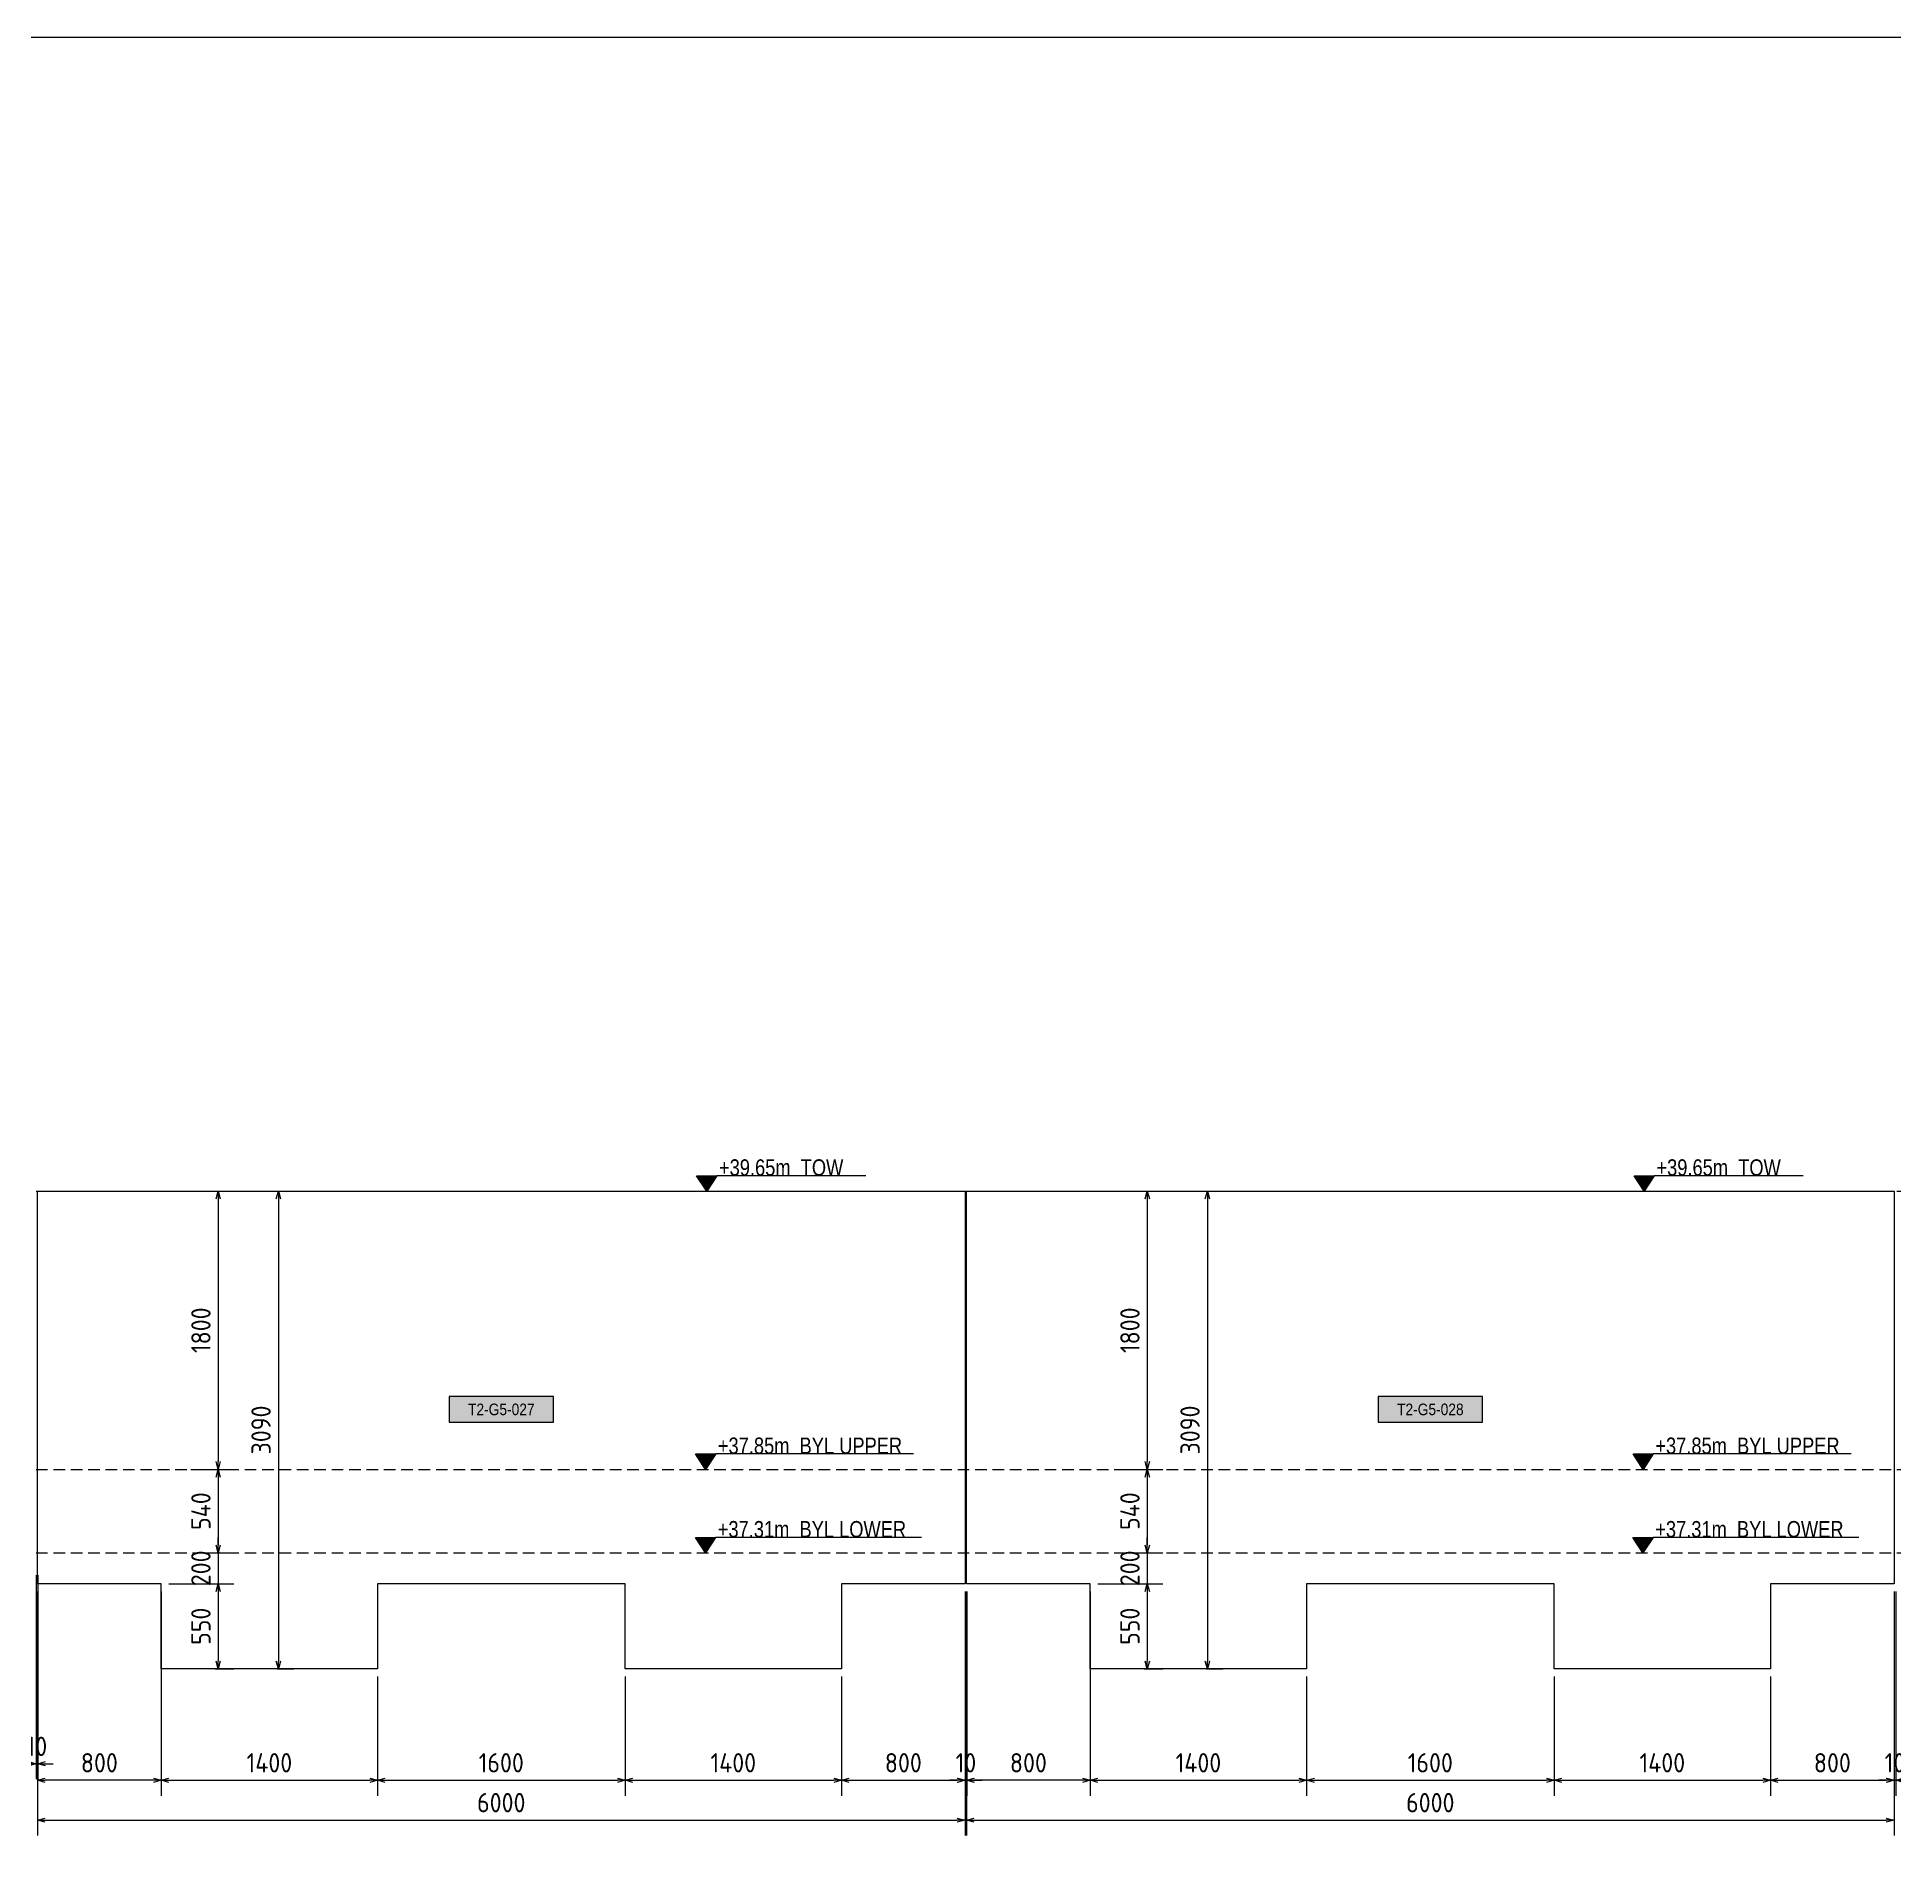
# Model space of a CAD drawing. Header units: centimetres. Extents: x -6122352 to 4157695, y -1694241 to 1947892.
# Drawn here: x 3483023 to 3495040, y 767948 to 779771 of the extents above; entities that cross this region are included whole.
import ezdxf
from ezdxf.enums import TextEntityAlignment as Align

# ---------------------------------------------------------------- set-up
doc = ezdxf.new("R2010")
doc.units = ezdxf.units.CM
doc.header["$MEASUREMENT"] = 0
doc.header["$PDMODE"] = 66
doc.header["$PDSIZE"] = 100
doc.linetypes.add('DASHED2', pattern=[0.375, 0.25, -0.125])
for name, color, linetype in [('00-MI-DIM', 7, 'Continuous'), ('@MI-TYPE-02', 6, 'Continuous'), ('JML-Dimension', 1, 'Continuous'), ('PANEL-TAGS', 7, 'Continuous'), ('SECTION', 130, 'Continuous')]:
    doc.layers.add(name, color=color, linetype=linetype)
doc.styles.add('PANELTAG_STYLE', font='arial.ttf')
doc.styles.add('Schueco-BEMSTIL', font='isocpeur.ttf', dxfattribs={"width": 0.9})
doc.styles.add('txt-Pisa-std', font='arial.ttf', dxfattribs={"width": 0.8})
doc.dimstyles.new('MI- JWC-TXT-2.5 MM', dxfattribs={"dimscale": 1.5, "dimtxt": 2.5, "dimasz": 1, "dimexe": 2, "dimexo": 1, "dimgap": 1, "dimtad": 1, "dimdec": 0, "dimdsep": 46, "dimtxsty": 'Schueco-BEMSTIL', "dimblk": 'OPEN30', "dimcen": 0, "dimdle": 2, "dimclrd": 140, "dimclre": 8, "dimclrt": 40, "dimadec": 0, "dimazin": 2, "dimtfac": 1, "dimtdec": 0, "dimtix": 1, "dimtmove": 2, "dimatfit": 3, "dimldrblk": 'OPEN', "dimfxl": 2, "dimlwd": -1, "dimlwe": -1, "dimarcsym": 0})

# ---------------------------------------------------------------- blocks, each defined once
blk = doc.blocks.new('_Open30')
at = {"color": 0, "linetype": 'ByBlock', "lineweight": -2}
for p, q in [((-1, 0.27), (0, 0)), ((0, 0), (-1, -0.27)), ((0, 0), (-1, 0))]:
    blk.add_line(p, q, dxfattribs=at)
blk = doc.blocks.new('*D2160')
at = {"layer": '00-MI-DIM', "color": 8, "transparency": 16777216}
for p, q in [((3483025, 769716), (3483025, 768395)), ((3483825, 769716), (3483825, 768395))]:
    blk.add_line(p, q, dxfattribs=at)
at = {"layer": '00-MI-DIM', "color": 140, "transparency": 16777216}
blk.add_line((3483775, 768495), (3483075, 768495), dxfattribs=at)
at = {"layer": 'Defpoints', "color": 0, "transparency": 16777216}
for p in [(3483025, 769766), (3483825, 769766), (3483025, 768495)]:
    blk.add_point(p, dxfattribs=at)
at = {"layer": '00-MI-DIM', "color": 140, "transparency": 16777216, "xscale": 50, "yscale": 50, "zscale": 50, "rotation": 180}
blk.add_blockref('_Open30', (3483025, 768495), dxfattribs=at)
at = {"layer": '00-MI-DIM', "color": 140, "transparency": 16777216, "xscale": 50, "yscale": 50, "zscale": 50}
blk.add_blockref('_Open30', (3483825, 768495), dxfattribs=at)
at = {"layer": '00-MI-DIM', "color": 40, "transparency": 16777216, "insert": (3483425, 768608), "char_height": 125, "attachment_point": 5, "style": 'Schueco-BEMSTIL'}
blk.add_mtext('800', dxfattribs=at)
blk = doc.blocks.new('_Open')
at = {"color": 0, "linetype": 'ByBlock', "lineweight": -2}
for p, q in [((-1, 0.2), (0, 0)), ((-1, -0.2), (0, 0)), ((0, 0), (-1, 0))]:
    blk.add_line(p, q, dxfattribs=at)
blk = doc.blocks.new('*D2161')
at = {"layer": '00-MI-DIM', "color": 8, "transparency": 16777216}
for p, q in [((3483825, 769716), (3483825, 768395)), ((3485225, 769166), (3485225, 768395))]:
    blk.add_line(p, q, dxfattribs=at)
at = {"layer": '00-MI-DIM', "color": 140, "transparency": 16777216}
blk.add_line((3483875, 768495), (3485175, 768495), dxfattribs=at)
at = {"layer": 'Defpoints', "color": 0, "transparency": 16777216}
for p in [(3483825, 769766), (3485225, 769216), (3485225, 768495)]:
    blk.add_point(p, dxfattribs=at)
at = {"layer": '00-MI-DIM', "color": 140, "transparency": 16777216, "xscale": 50, "yscale": 50, "zscale": 50, "rotation": 180}
blk.add_blockref('_Open30', (3483825, 768495), dxfattribs=at)
at = {"layer": '00-MI-DIM', "color": 140, "transparency": 16777216, "xscale": 50, "yscale": 50, "zscale": 50}
blk.add_blockref('_Open30', (3485225, 768495), dxfattribs=at)
at = {"layer": '00-MI-DIM', "color": 40, "transparency": 16777216, "insert": (3484525, 768608), "char_height": 125, "attachment_point": 5, "style": 'Schueco-BEMSTIL'}
blk.add_mtext('1400', dxfattribs=at)
blk = doc.blocks.new('*D2162')
at = {"layer": '00-MI-DIM', "color": 8, "transparency": 16777216}
for p, q in [((3485225, 769166), (3485225, 768395)), ((3486826, 769166), (3486826, 768395))]:
    blk.add_line(p, q, dxfattribs=at)
at = {"layer": '00-MI-DIM', "color": 140, "transparency": 16777216}
blk.add_line((3485275, 768495), (3486776, 768495), dxfattribs=at)
at = {"layer": 'Defpoints', "color": 0, "transparency": 16777216}
for p in [(3485225, 769216), (3486826, 769216), (3486826, 768495)]:
    blk.add_point(p, dxfattribs=at)
at = {"layer": '00-MI-DIM', "color": 140, "transparency": 16777216, "xscale": 50, "yscale": 50, "zscale": 50, "rotation": 180}
blk.add_blockref('_Open30', (3485225, 768495), dxfattribs=at)
at = {"layer": '00-MI-DIM', "color": 140, "transparency": 16777216, "xscale": 50, "yscale": 50, "zscale": 50}
blk.add_blockref('_Open30', (3486826, 768495), dxfattribs=at)
at = {"layer": '00-MI-DIM', "color": 40, "transparency": 16777216, "insert": (3486025, 768608), "char_height": 125, "attachment_point": 5, "style": 'Schueco-BEMSTIL'}
blk.add_mtext('1600', dxfattribs=at)
blk = doc.blocks.new('*D2163')
at = {"layer": '00-MI-DIM', "color": 8, "transparency": 16777216}
for p, q in [((3486826, 769166), (3486826, 768395)), ((3488226, 769166), (3488226, 768395))]:
    blk.add_line(p, q, dxfattribs=at)
at = {"layer": '00-MI-DIM', "color": 140, "transparency": 16777216}
blk.add_line((3486876, 768495), (3488176, 768495), dxfattribs=at)
at = {"layer": 'Defpoints', "color": 0, "transparency": 16777216}
for p in [(3486826, 769216), (3488226, 769216), (3488226, 768495)]:
    blk.add_point(p, dxfattribs=at)
at = {"layer": '00-MI-DIM', "color": 140, "transparency": 16777216, "xscale": 50, "yscale": 50, "zscale": 50, "rotation": 180}
blk.add_blockref('_Open30', (3486826, 768495), dxfattribs=at)
at = {"layer": '00-MI-DIM', "color": 140, "transparency": 16777216, "xscale": 50, "yscale": 50, "zscale": 50}
blk.add_blockref('_Open30', (3488226, 768495), dxfattribs=at)
at = {"layer": '00-MI-DIM', "color": 40, "transparency": 16777216, "insert": (3487526, 768608), "char_height": 125, "attachment_point": 5, "style": 'Schueco-BEMSTIL'}
blk.add_mtext('1400', dxfattribs=at)
blk = doc.blocks.new('*D2164')
at = {"layer": '00-MI-DIM', "color": 8, "transparency": 16777216}
for p, q in [((3489025, 769716), (3489025, 768395)), ((3488226, 769166), (3488226, 768395))]:
    blk.add_line(p, q, dxfattribs=at)
at = {"layer": '00-MI-DIM', "color": 140, "transparency": 16777216}
blk.add_line((3488276, 768495), (3488975, 768495), dxfattribs=at)
at = {"layer": 'Defpoints', "color": 0, "transparency": 16777216}
for p in [(3489025, 769766), (3488226, 769216), (3489025, 768495)]:
    blk.add_point(p, dxfattribs=at)
at = {"layer": '00-MI-DIM', "color": 140, "transparency": 16777216, "xscale": 50, "yscale": 50, "zscale": 50, "rotation": 180}
blk.add_blockref('_Open30', (3488226, 768495), dxfattribs=at)
at = {"layer": '00-MI-DIM', "color": 140, "transparency": 16777216, "xscale": 50, "yscale": 50, "zscale": 50}
blk.add_blockref('_Open30', (3489025, 768495), dxfattribs=at)
at = {"layer": '00-MI-DIM', "color": 40, "transparency": 16777216, "insert": (3488626, 768608), "char_height": 125, "attachment_point": 5, "style": 'Schueco-BEMSTIL'}
blk.add_mtext('800', dxfattribs=at)
blk = doc.blocks.new('*D2165')
at = {"layer": '00-MI-DIM', "color": 8, "transparency": 16777216}
for p, q in [((3483025, 769716), (3483025, 768137)), ((3489025, 769716), (3489025, 768137))]:
    blk.add_line(p, q, dxfattribs=at)
at = {"layer": '00-MI-DIM', "color": 140, "transparency": 16777216}
blk.add_line((3483075, 768237), (3488975, 768237), dxfattribs=at)
at = {"layer": 'Defpoints', "color": 0, "transparency": 16777216}
for p in [(3483025, 769766), (3489025, 769766), (3489025, 768237)]:
    blk.add_point(p, dxfattribs=at)
at = {"layer": '00-MI-DIM', "color": 140, "transparency": 16777216, "xscale": 50, "yscale": 50, "zscale": 50, "rotation": 180}
blk.add_blockref('_Open30', (3483025, 768237), dxfattribs=at)
at = {"layer": '00-MI-DIM', "color": 140, "transparency": 16777216, "xscale": 50, "yscale": 50, "zscale": 50}
blk.add_blockref('_Open30', (3489025, 768237), dxfattribs=at)
at = {"layer": '00-MI-DIM', "color": 40, "transparency": 16777216, "insert": (3486025, 768350), "char_height": 125, "attachment_point": 5, "style": 'Schueco-BEMSTIL'}
blk.add_mtext('6000', dxfattribs=at)
blk = doc.blocks.new('*D2157')
at = {"layer": '00-MI-DIM', "color": 8, "transparency": 16777216}
for p, q in [((3484017, 772306), (3484294, 772306)), ((3484017, 770506), (3484294, 770506))]:
    blk.add_line(p, q, dxfattribs=at)
at = {"layer": '00-MI-DIM', "color": 140, "transparency": 16777216}
blk.add_line((3484194, 772256), (3484194, 770556), dxfattribs=at)
at = {"layer": 'Defpoints', "color": 0, "transparency": 16777216}
for p in [(3483967, 772306), (3483967, 770506), (3484194, 770506)]:
    blk.add_point(p, dxfattribs=at)
at = {"layer": '00-MI-DIM', "color": 140, "transparency": 16777216, "xscale": 50, "yscale": 50, "zscale": 50}
for p, rotation in [((3484194, 772306), 90), ((3484194, 770506), 270)]:
    blk.add_blockref('_Open30', p, dxfattribs=dict(at, rotation=rotation))
at = {"layer": '00-MI-DIM', "color": 40, "transparency": 16777216, "insert": (3484082, 771406), "char_height": 125, "attachment_point": 5, "rotation": 90, "style": 'Schueco-BEMSTIL'}
blk.add_mtext('1800', dxfattribs=at)
blk = doc.blocks.new('*D2158')
at = {"layer": '00-MI-DIM', "color": 8, "transparency": 16777216}
for p, q in [((3484017, 770506), (3484294, 770506)), ((3484039, 769966), (3484294, 769966))]:
    blk.add_line(p, q, dxfattribs=at)
at = {"layer": '00-MI-DIM', "color": 140, "transparency": 16777216}
blk.add_line((3484194, 770456), (3484194, 770016), dxfattribs=at)
at = {"layer": 'Defpoints', "color": 0, "transparency": 16777216}
for p in [(3483967, 770506), (3483989, 769966), (3484194, 769966)]:
    blk.add_point(p, dxfattribs=at)
at = {"layer": '00-MI-DIM', "color": 140, "transparency": 16777216, "xscale": 50, "yscale": 50, "zscale": 50}
for p, rotation in [((3484194, 770506), 90), ((3484194, 769966), 270)]:
    blk.add_blockref('_Open30', p, dxfattribs=dict(at, rotation=rotation))
at = {"layer": '00-MI-DIM', "color": 40, "transparency": 16777216, "insert": (3484082, 770236), "char_height": 125, "attachment_point": 5, "rotation": 90, "style": 'Schueco-BEMSTIL'}
blk.add_mtext('540', dxfattribs=at)
blk = doc.blocks.new('*D2159')
at = {"layer": '00-MI-DIM', "color": 8, "transparency": 16777216}
for p, q in [((3484539, 772306), (3484683, 772306)), ((3484575, 769216), (3484683, 769216))]:
    blk.add_line(p, q, dxfattribs=at)
at = {"layer": '00-MI-DIM', "color": 140, "transparency": 16777216}
blk.add_line((3484583, 772256), (3484583, 769266), dxfattribs=at)
at = {"layer": 'Defpoints', "color": 0, "transparency": 16777216}
for p in [(3484489, 772306), (3484525, 769216), (3484583, 769216)]:
    blk.add_point(p, dxfattribs=at)
at = {"layer": '00-MI-DIM', "color": 140, "transparency": 16777216, "xscale": 50, "yscale": 50, "zscale": 50}
for p, rotation in [((3484583, 772306), 90), ((3484583, 769216), 270)]:
    blk.add_blockref('_Open30', p, dxfattribs=dict(at, rotation=rotation))
at = {"layer": '00-MI-DIM', "color": 40, "transparency": 16777216, "insert": (3484471, 770761), "char_height": 125, "attachment_point": 5, "rotation": 90, "style": 'Schueco-BEMSTIL'}
blk.add_mtext('3090', dxfattribs=at)
blk = doc.blocks.new('*U1106')
at = {"layer": 'JML-Dimension'}
h = blk.add_hatch(color=10, dxfattribs=at)
h.dxf.hatch_style = 1
h.paths.add_polyline_path([(0, 0), (-1.54, 2.37), (1.54, 2.37)])
blk.add_line((24.31, 2.37), (1.54, 2.37), dxfattribs=at)
blk.add_lwpolyline([(0, 0), (-1.54, 2.37), (1.54, 2.37), (0, 0)], dxfattribs=at)
at = {"color": 5, "style": 'txt-Pisa-std', "width": 0.8}
blk.add_attdef('+0.0', text='', height=2.5, dxfattribs=at).set_placement((1.87, 2.37), align=Align.BOTTOM_LEFT)
blk = doc.blocks.new('*U1108')
at = {"layer": 'JML-Dimension'}
h = blk.add_hatch(color=10, dxfattribs=at)
h.dxf.hatch_style = 1
h.paths.add_polyline_path([(0, 0), (-1.54, 2.37), (1.54, 2.37)])
blk.add_line((31.81, 2.37), (1.54, 2.37), dxfattribs=at)
blk.add_lwpolyline([(0, 0), (-1.54, 2.37), (1.54, 2.37), (0, 0)], dxfattribs=at)
at = {"color": 5, "style": 'txt-Pisa-std', "width": 0.8}
blk.add_attdef('+0.0', text='', height=2.5, dxfattribs=at).set_placement((1.87, 2.37), align=Align.BOTTOM_LEFT)
blk = doc.blocks.new('*U1107')
at = {"layer": 'JML-Dimension'}
h = blk.add_hatch(color=10, dxfattribs=at)
h.dxf.hatch_style = 1
h.paths.add_polyline_path([(0, 0), (-1.54, 2.37), (1.54, 2.37)])
blk.add_line((33.03, 2.37), (1.54, 2.37), dxfattribs=at)
blk.add_lwpolyline([(0, 0), (-1.54, 2.37), (1.54, 2.37), (0, 0)], dxfattribs=at)
at = {"color": 5, "style": 'txt-Pisa-std', "width": 0.8}
blk.add_attdef('+0.0', text='', height=2.5, dxfattribs=at).set_placement((1.87, 2.37), align=Align.BOTTOM_LEFT)
blk = doc.blocks.new('*D2166')
at = {"layer": '00-MI-DIM', "color": 140, "transparency": 16777216}
for p, q in [((3484194, 770016), (3484194, 770066)), ((3484194, 769966), (3484194, 769766)), ((3484194, 769716), (3484194, 769666))]:
    blk.add_line(p, q, dxfattribs=at)
at = {"layer": '00-MI-DIM', "color": 8, "transparency": 16777216}
for p, q in [((3484039, 769966), (3484294, 769966)), ((3483875, 769766), (3484294, 769766))]:
    blk.add_line(p, q, dxfattribs=at)
at = {"layer": 'Defpoints', "color": 0, "transparency": 16777216}
for p in [(3483989, 769966), (3483825, 769766), (3484194, 769766)]:
    blk.add_point(p, dxfattribs=at)
at = {"layer": '00-MI-DIM', "color": 140, "transparency": 16777216, "xscale": 50, "yscale": 50, "zscale": 50}
for p, rotation in [((3484194, 769966), 270), ((3484194, 769766), 90)]:
    blk.add_blockref('_Open30', p, dxfattribs=dict(at, rotation=rotation))
at = {"layer": '00-MI-DIM', "color": 40, "transparency": 16777216, "insert": (3484082, 769866), "char_height": 125, "attachment_point": 5, "rotation": 90, "style": 'Schueco-BEMSTIL'}
blk.add_mtext('200', dxfattribs=at)
blk = doc.blocks.new('*D2167')
at = {"layer": '00-MI-DIM', "color": 8, "transparency": 16777216}
for p, q in [((3483875, 769766), (3484294, 769766)), ((3484174, 769216), (3484294, 769216))]:
    blk.add_line(p, q, dxfattribs=at)
at = {"layer": '00-MI-DIM', "color": 140, "transparency": 16777216}
blk.add_line((3484194, 769716), (3484194, 769266), dxfattribs=at)
at = {"layer": 'Defpoints', "color": 0, "transparency": 16777216}
for p in [(3483825, 769766), (3484124, 769216), (3484194, 769216)]:
    blk.add_point(p, dxfattribs=at)
at = {"layer": '00-MI-DIM', "color": 140, "transparency": 16777216, "xscale": 50, "yscale": 50, "zscale": 50}
for p, rotation in [((3484194, 769766), 90), ((3484194, 769216), 270)]:
    blk.add_blockref('_Open30', p, dxfattribs=dict(at, rotation=rotation))
at = {"layer": '00-MI-DIM', "color": 40, "transparency": 16777216, "insert": (3484082, 769491), "char_height": 125, "attachment_point": 5, "rotation": 90, "style": 'Schueco-BEMSTIL'}
blk.add_mtext('550', dxfattribs=at)
blk = doc.blocks.new('*D2168')
at = {"layer": '00-MI-DIM', "color": 8, "transparency": 16777216}
for p, q in [((3489035, 769716), (3489035, 768395)), ((3489835, 769716), (3489835, 768395))]:
    blk.add_line(p, q, dxfattribs=at)
at = {"layer": '00-MI-DIM', "color": 140, "transparency": 16777216}
blk.add_line((3489785, 768495), (3489085, 768495), dxfattribs=at)
at = {"layer": 'Defpoints', "color": 0, "transparency": 16777216}
for p in [(3489035, 769766), (3489835, 769766), (3489035, 768495)]:
    blk.add_point(p, dxfattribs=at)
at = {"layer": '00-MI-DIM', "color": 140, "transparency": 16777216, "xscale": 50, "yscale": 50, "zscale": 50, "rotation": 180}
blk.add_blockref('_Open30', (3489035, 768495), dxfattribs=at)
at = {"layer": '00-MI-DIM', "color": 140, "transparency": 16777216, "xscale": 50, "yscale": 50, "zscale": 50}
blk.add_blockref('_Open30', (3489835, 768495), dxfattribs=at)
at = {"layer": '00-MI-DIM', "color": 40, "transparency": 16777216, "insert": (3489435, 768608), "char_height": 125, "attachment_point": 5, "style": 'Schueco-BEMSTIL'}
blk.add_mtext('800', dxfattribs=at)
blk = doc.blocks.new('*D2169')
at = {"layer": '00-MI-DIM', "color": 8, "transparency": 16777216}
for p, q in [((3489835, 769716), (3489835, 768395)), ((3491235, 769166), (3491235, 768395))]:
    blk.add_line(p, q, dxfattribs=at)
at = {"layer": '00-MI-DIM', "color": 140, "transparency": 16777216}
blk.add_line((3489885, 768495), (3491185, 768495), dxfattribs=at)
at = {"layer": 'Defpoints', "color": 0, "transparency": 16777216}
for p in [(3489835, 769766), (3491235, 769216), (3491235, 768495)]:
    blk.add_point(p, dxfattribs=at)
at = {"layer": '00-MI-DIM', "color": 140, "transparency": 16777216, "xscale": 50, "yscale": 50, "zscale": 50, "rotation": 180}
blk.add_blockref('_Open30', (3489835, 768495), dxfattribs=at)
at = {"layer": '00-MI-DIM', "color": 140, "transparency": 16777216, "xscale": 50, "yscale": 50, "zscale": 50}
blk.add_blockref('_Open30', (3491235, 768495), dxfattribs=at)
at = {"layer": '00-MI-DIM', "color": 40, "transparency": 16777216, "insert": (3490535, 768608), "char_height": 125, "attachment_point": 5, "style": 'Schueco-BEMSTIL'}
blk.add_mtext('1400', dxfattribs=at)
blk = doc.blocks.new('*D2170')
at = {"layer": '00-MI-DIM', "color": 8, "transparency": 16777216}
for p, q in [((3491235, 769166), (3491235, 768395)), ((3492836, 769166), (3492836, 768395))]:
    blk.add_line(p, q, dxfattribs=at)
at = {"layer": '00-MI-DIM', "color": 140, "transparency": 16777216}
blk.add_line((3491285, 768495), (3492786, 768495), dxfattribs=at)
at = {"layer": 'Defpoints', "color": 0, "transparency": 16777216}
for p in [(3491235, 769216), (3492836, 769216), (3492836, 768495)]:
    blk.add_point(p, dxfattribs=at)
at = {"layer": '00-MI-DIM', "color": 140, "transparency": 16777216, "xscale": 50, "yscale": 50, "zscale": 50, "rotation": 180}
blk.add_blockref('_Open30', (3491235, 768495), dxfattribs=at)
at = {"layer": '00-MI-DIM', "color": 140, "transparency": 16777216, "xscale": 50, "yscale": 50, "zscale": 50}
blk.add_blockref('_Open30', (3492836, 768495), dxfattribs=at)
at = {"layer": '00-MI-DIM', "color": 40, "transparency": 16777216, "insert": (3492035, 768608), "char_height": 125, "attachment_point": 5, "style": 'Schueco-BEMSTIL'}
blk.add_mtext('1600', dxfattribs=at)
blk = doc.blocks.new('*D2171')
at = {"layer": '00-MI-DIM', "color": 8, "transparency": 16777216}
for p, q in [((3492836, 769166), (3492836, 768395)), ((3494236, 769166), (3494236, 768395))]:
    blk.add_line(p, q, dxfattribs=at)
at = {"layer": '00-MI-DIM', "color": 140, "transparency": 16777216}
blk.add_line((3492886, 768495), (3494186, 768495), dxfattribs=at)
at = {"layer": 'Defpoints', "color": 0, "transparency": 16777216}
for p in [(3492836, 769216), (3494236, 769216), (3494236, 768495)]:
    blk.add_point(p, dxfattribs=at)
at = {"layer": '00-MI-DIM', "color": 140, "transparency": 16777216, "xscale": 50, "yscale": 50, "zscale": 50, "rotation": 180}
blk.add_blockref('_Open30', (3492836, 768495), dxfattribs=at)
at = {"layer": '00-MI-DIM', "color": 140, "transparency": 16777216, "xscale": 50, "yscale": 50, "zscale": 50}
blk.add_blockref('_Open30', (3494236, 768495), dxfattribs=at)
at = {"layer": '00-MI-DIM', "color": 40, "transparency": 16777216, "insert": (3493536, 768608), "char_height": 125, "attachment_point": 5, "style": 'Schueco-BEMSTIL'}
blk.add_mtext('1400', dxfattribs=at)
blk = doc.blocks.new('*D2173')
at = {"layer": '00-MI-DIM', "color": 8, "transparency": 16777216}
for p, q in [((3495035, 769716), (3495035, 768395)), ((3494236, 769166), (3494236, 768395))]:
    blk.add_line(p, q, dxfattribs=at)
at = {"layer": '00-MI-DIM', "color": 140, "transparency": 16777216}
blk.add_line((3494286, 768495), (3494985, 768495), dxfattribs=at)
at = {"layer": 'Defpoints', "color": 0, "transparency": 16777216}
for p in [(3495035, 769766), (3494236, 769216), (3495035, 768495)]:
    blk.add_point(p, dxfattribs=at)
at = {"layer": '00-MI-DIM', "color": 140, "transparency": 16777216, "xscale": 50, "yscale": 50, "zscale": 50, "rotation": 180}
blk.add_blockref('_Open30', (3494236, 768495), dxfattribs=at)
at = {"layer": '00-MI-DIM', "color": 140, "transparency": 16777216, "xscale": 50, "yscale": 50, "zscale": 50}
blk.add_blockref('_Open30', (3495035, 768495), dxfattribs=at)
at = {"layer": '00-MI-DIM', "color": 40, "transparency": 16777216, "insert": (3494636, 768608), "char_height": 125, "attachment_point": 5, "style": 'Schueco-BEMSTIL'}
blk.add_mtext('800', dxfattribs=at)
blk = doc.blocks.new('*D2174')
at = {"layer": '00-MI-DIM', "color": 8, "transparency": 16777216}
for p, q in [((3489035, 769716), (3489035, 768137)), ((3495035, 769716), (3495035, 768137))]:
    blk.add_line(p, q, dxfattribs=at)
at = {"layer": '00-MI-DIM', "color": 140, "transparency": 16777216}
blk.add_line((3489085, 768237), (3494985, 768237), dxfattribs=at)
at = {"layer": 'Defpoints', "color": 0, "transparency": 16777216}
for p in [(3489035, 769766), (3495035, 769766), (3495035, 768237)]:
    blk.add_point(p, dxfattribs=at)
at = {"layer": '00-MI-DIM', "color": 140, "transparency": 16777216, "xscale": 50, "yscale": 50, "zscale": 50, "rotation": 180}
blk.add_blockref('_Open30', (3489035, 768237), dxfattribs=at)
at = {"layer": '00-MI-DIM', "color": 140, "transparency": 16777216, "xscale": 50, "yscale": 50, "zscale": 50}
blk.add_blockref('_Open30', (3495035, 768237), dxfattribs=at)
at = {"layer": '00-MI-DIM', "color": 40, "transparency": 16777216, "insert": (3492035, 768350), "char_height": 125, "attachment_point": 5, "style": 'Schueco-BEMSTIL'}
blk.add_mtext('6000', dxfattribs=at)
blk = doc.blocks.new('*D2175')
at = {"layer": '00-MI-DIM', "color": 8, "transparency": 16777216}
for p, q in [((3490027, 772306), (3490304, 772306)), ((3490027, 770506), (3490304, 770506))]:
    blk.add_line(p, q, dxfattribs=at)
at = {"layer": '00-MI-DIM', "color": 140, "transparency": 16777216}
blk.add_line((3490204, 772256), (3490204, 770556), dxfattribs=at)
at = {"layer": 'Defpoints', "color": 0, "transparency": 16777216}
for p in [(3489977, 772306), (3489977, 770506), (3490204, 770506)]:
    blk.add_point(p, dxfattribs=at)
at = {"layer": '00-MI-DIM', "color": 140, "transparency": 16777216, "xscale": 50, "yscale": 50, "zscale": 50}
for p, rotation in [((3490204, 772306), 90), ((3490204, 770506), 270)]:
    blk.add_blockref('_Open30', p, dxfattribs=dict(at, rotation=rotation))
at = {"layer": '00-MI-DIM', "color": 40, "transparency": 16777216, "insert": (3490092, 771406), "char_height": 125, "attachment_point": 5, "rotation": 90, "style": 'Schueco-BEMSTIL'}
blk.add_mtext('1800', dxfattribs=at)
blk = doc.blocks.new('*D2176')
at = {"layer": '00-MI-DIM', "color": 8, "transparency": 16777216}
for p, q in [((3490027, 770506), (3490304, 770506)), ((3490049, 769966), (3490304, 769966))]:
    blk.add_line(p, q, dxfattribs=at)
at = {"layer": '00-MI-DIM', "color": 140, "transparency": 16777216}
blk.add_line((3490204, 770456), (3490204, 770016), dxfattribs=at)
at = {"layer": 'Defpoints', "color": 0, "transparency": 16777216}
for p in [(3489977, 770506), (3489999, 769966), (3490204, 769966)]:
    blk.add_point(p, dxfattribs=at)
at = {"layer": '00-MI-DIM', "color": 140, "transparency": 16777216, "xscale": 50, "yscale": 50, "zscale": 50}
for p, rotation in [((3490204, 770506), 90), ((3490204, 769966), 270)]:
    blk.add_blockref('_Open30', p, dxfattribs=dict(at, rotation=rotation))
at = {"layer": '00-MI-DIM', "color": 40, "transparency": 16777216, "insert": (3490092, 770236), "char_height": 125, "attachment_point": 5, "rotation": 90, "style": 'Schueco-BEMSTIL'}
blk.add_mtext('540', dxfattribs=at)
blk = doc.blocks.new('*D2177')
at = {"layer": '00-MI-DIM', "color": 8, "transparency": 16777216}
for p, q in [((3490549, 772306), (3490693, 772306)), ((3490585, 769216), (3490693, 769216))]:
    blk.add_line(p, q, dxfattribs=at)
at = {"layer": '00-MI-DIM', "color": 140, "transparency": 16777216}
blk.add_line((3490593, 772256), (3490593, 769266), dxfattribs=at)
at = {"layer": 'Defpoints', "color": 0, "transparency": 16777216}
for p in [(3490499, 772306), (3490535, 769216), (3490593, 769216)]:
    blk.add_point(p, dxfattribs=at)
at = {"layer": '00-MI-DIM', "color": 140, "transparency": 16777216, "xscale": 50, "yscale": 50, "zscale": 50}
for p, rotation in [((3490593, 772306), 90), ((3490593, 769216), 270)]:
    blk.add_blockref('_Open30', p, dxfattribs=dict(at, rotation=rotation))
at = {"layer": '00-MI-DIM', "color": 40, "transparency": 16777216, "insert": (3490481, 770761), "char_height": 125, "attachment_point": 5, "rotation": 90, "style": 'Schueco-BEMSTIL'}
blk.add_mtext('3090', dxfattribs=at)
blk = doc.blocks.new('*D2178')
at = {"layer": '00-MI-DIM', "color": 140, "transparency": 16777216}
for p, q in [((3490204, 770016), (3490204, 770066)), ((3490204, 769966), (3490204, 769766)), ((3490204, 769716), (3490204, 769666))]:
    blk.add_line(p, q, dxfattribs=at)
at = {"layer": '00-MI-DIM', "color": 8, "transparency": 16777216}
for p, q in [((3490049, 769966), (3490304, 769966)), ((3489885, 769766), (3490304, 769766))]:
    blk.add_line(p, q, dxfattribs=at)
at = {"layer": 'Defpoints', "color": 0, "transparency": 16777216}
for p in [(3489999, 769966), (3489835, 769766), (3490204, 769766)]:
    blk.add_point(p, dxfattribs=at)
at = {"layer": '00-MI-DIM', "color": 140, "transparency": 16777216, "xscale": 50, "yscale": 50, "zscale": 50}
for p, rotation in [((3490204, 769966), 270), ((3490204, 769766), 90)]:
    blk.add_blockref('_Open30', p, dxfattribs=dict(at, rotation=rotation))
at = {"layer": '00-MI-DIM', "color": 40, "transparency": 16777216, "insert": (3490092, 769866), "char_height": 125, "attachment_point": 5, "rotation": 90, "style": 'Schueco-BEMSTIL'}
blk.add_mtext('200', dxfattribs=at)
blk = doc.blocks.new('*D2172')
at = {"layer": '00-MI-DIM', "color": 8, "transparency": 16777216}
for p, q in [((3489885, 769766), (3490304, 769766)), ((3490184, 769216), (3490304, 769216))]:
    blk.add_line(p, q, dxfattribs=at)
at = {"layer": '00-MI-DIM', "color": 140, "transparency": 16777216}
blk.add_line((3490204, 769716), (3490204, 769266), dxfattribs=at)
at = {"layer": 'Defpoints', "color": 0, "transparency": 16777216}
for p in [(3489835, 769766), (3490134, 769216), (3490204, 769216)]:
    blk.add_point(p, dxfattribs=at)
at = {"layer": '00-MI-DIM', "color": 140, "transparency": 16777216, "xscale": 50, "yscale": 50, "zscale": 50}
for p, rotation in [((3490204, 769766), 90), ((3490204, 769216), 270)]:
    blk.add_blockref('_Open30', p, dxfattribs=dict(at, rotation=rotation))
at = {"layer": '00-MI-DIM', "color": 40, "transparency": 16777216, "insert": (3490092, 769491), "char_height": 125, "attachment_point": 5, "rotation": 90, "style": 'Schueco-BEMSTIL'}
blk.add_mtext('550', dxfattribs=at)
blk = doc.blocks.new('PANELTAG')
at = {"layer": 'PANEL-TAGS', "color": 1}
blk.add_lwpolyline([(-13.5, -3.3), (13.5, -3.3), (13.5, 3.3), (-13.5, 3.3)], close=True, dxfattribs=at)
at = {"layer": 'PANEL-TAGS', "color": 40, "true_color": 0xffd700}
blk.add_solid([(-13.5, -3.3), (13.5, -3.3), (-13.5, 3.3), (13.5, 3.3)], dxfattribs=at)
at = {"layer": 'PANEL-TAGS', "color": 5, "style": 'PANELTAG_STYLE', "width": 0.85}
blk.add_attdef('TAGNO', text='', height=3, dxfattribs=at).set_placement((0, 0), align=Align.MIDDLE)
blk = doc.blocks.new('*D2262')
at = {"layer": '00-MI-DIM', "color": 8, "transparency": 16777216}
for p, q in [((3495036, 769716), (3495036, 768395)), ((3495046, 769716), (3495046, 768395))]:
    blk.add_line(p, q, dxfattribs=at)
at = {"layer": '00-MI-DIM', "color": 140, "transparency": 16777216}
for p, q in [((3494986, 768495), (3494936, 768495)), ((3495036, 768495), (3495046, 768495)), ((3495096, 768495), (3495146, 768495))]:
    blk.add_line(p, q, dxfattribs=at)
at = {"layer": 'Defpoints', "color": 0, "transparency": 16777216}
for p in [(3495036, 769766), (3495046, 769766), (3495046, 768495)]:
    blk.add_point(p, dxfattribs=at)
at = {"layer": '00-MI-DIM', "color": 140, "transparency": 16777216, "xscale": 50, "yscale": 50, "zscale": 50}
blk.add_blockref('_Open30', (3495036, 768495), dxfattribs=at)
at = {"layer": '00-MI-DIM', "color": 140, "transparency": 16777216, "xscale": 50, "yscale": 50, "zscale": 50, "rotation": 180}
blk.add_blockref('_Open30', (3495046, 768495), dxfattribs=at)
at = {"layer": '00-MI-DIM', "color": 40, "transparency": 16777216, "insert": (3495041, 768608), "char_height": 125, "attachment_point": 5, "style": 'Schueco-BEMSTIL'}
blk.add_mtext('10', dxfattribs=at)
blk = doc.blocks.new('*D2263')
at = {"layer": '00-MI-DIM', "color": 8, "transparency": 16777216}
for p, q in [((3489026, 769716), (3489026, 768395)), ((3489036, 769716), (3489036, 768395))]:
    blk.add_line(p, q, dxfattribs=at)
at = {"layer": '00-MI-DIM', "color": 140, "transparency": 16777216}
for p, q in [((3488976, 768495), (3488926, 768495)), ((3489026, 768495), (3489036, 768495)), ((3489086, 768495), (3489136, 768495))]:
    blk.add_line(p, q, dxfattribs=at)
at = {"layer": 'Defpoints', "color": 0, "transparency": 16777216}
for p in [(3489026, 769766), (3489036, 769766), (3489036, 768495)]:
    blk.add_point(p, dxfattribs=at)
at = {"layer": '00-MI-DIM', "color": 140, "transparency": 16777216, "xscale": 50, "yscale": 50, "zscale": 50}
blk.add_blockref('_Open30', (3489026, 768495), dxfattribs=at)
at = {"layer": '00-MI-DIM', "color": 140, "transparency": 16777216, "xscale": 50, "yscale": 50, "zscale": 50, "rotation": 180}
blk.add_blockref('_Open30', (3489036, 768495), dxfattribs=at)
at = {"layer": '00-MI-DIM', "color": 40, "transparency": 16777216, "insert": (3489031, 768608), "char_height": 125, "attachment_point": 5, "style": 'Schueco-BEMSTIL'}
blk.add_mtext('10', dxfattribs=at)
blk = doc.blocks.new('*D2264')
at = {"layer": '00-MI-DIM', "color": 8, "transparency": 16777216}
for p, q in [((3483016, 769822), (3483016, 768502)), ((3483026, 769822), (3483026, 768502))]:
    blk.add_line(p, q, dxfattribs=at)
at = {"layer": '00-MI-DIM', "color": 140, "transparency": 16777216}
for p, q in [((3482966, 768602), (3482916, 768602)), ((3483016, 768602), (3483026, 768602)), ((3483076, 768602), (3483126, 768602))]:
    blk.add_line(p, q, dxfattribs=at)
at = {"layer": 'Defpoints', "color": 0, "transparency": 16777216}
for p in [(3483016, 769872), (3483026, 769872), (3483026, 768602)]:
    blk.add_point(p, dxfattribs=at)
at = {"layer": '00-MI-DIM', "color": 140, "transparency": 16777216, "xscale": 50, "yscale": 50, "zscale": 50}
blk.add_blockref('_Open30', (3483016, 768602), dxfattribs=at)
at = {"layer": '00-MI-DIM', "color": 140, "transparency": 16777216, "xscale": 50, "yscale": 50, "zscale": 50, "rotation": 180}
blk.add_blockref('_Open30', (3483026, 768602), dxfattribs=at)
at = {"layer": '00-MI-DIM', "color": 40, "transparency": 16777216, "insert": (3483021, 768714), "char_height": 125, "attachment_point": 5, "style": 'Schueco-BEMSTIL'}
blk.add_mtext('10', dxfattribs=at)

msp = doc.modelspace()

# ---------------------------------------------------------------- linework, layer by layer
at = {"layer": '00-MI-DIM', "color": 6}
msp.add_lwpolyline([(3287503.15085, 779771.48504), (3558622.67476, 779771.48504), (3558622.67476, 760800.78134), (3287503.15085, 760800.78134)], close=True, dxfattribs=at)
at = {"layer": '@MI-TYPE-02', "color": 160, "linetype": 'DASHED2', "ltscale": 300}
for points in [[(3483015.49901, 772305.88762), (3551644.90461, 772305.88762)], [(3483015.49901, 770505.88762), (3551644.90461, 770505.88762)], [(3483015.49901, 769965.88762), (3551644.90461, 769965.88762)]]:
    msp.add_lwpolyline(points, dxfattribs=at)
at = {"layer": '@MI-TYPE-02', "color": 30}
for points in [[(3483025.71553, 772305.98014), (3489025.49901, 772305.93544), (3489025.49901, 769765.99025), (3488225.53653, 769765.99025), (3488225.53653, 769215.99025), (3486825.53653, 769215.99025), (3486825.53653, 769765.99025), (3485225.24901, 769765.99025), (3485225.24901, 769215.99025), (3483825.24901, 769215.99025), (3483825.24901, 769765.99025), (3483025.00304, 769766.03495), (3483025.71553, 772305.98014)], [(3489035.71553, 772305.98014), (3495035.49901, 772305.93544), (3495035.49901, 769765.99025), (3494235.53653, 769765.99025), (3494235.53653, 769215.99025), (3492835.53653, 769215.99025), (3492835.53653, 769765.99025), (3491235.24901, 769765.99025), (3491235.24901, 769215.99025), (3489835.24901, 769215.99025), (3489835.24901, 769765.99025), (3489035.00304, 769766.03495), (3489035.71553, 772305.98014)]]:
    msp.add_lwpolyline(points, dxfattribs=at)

# ---------------------------------------------------------------- block references
at = {"layer": 'PANEL-TAGS', "color": 30}
ref = msp.add_blockref('PANELTAG', (3486025.42073, 770894.16143), dxfattribs=dict(at, xscale=25, yscale=25, zscale=25))
ref.add_attrib('TAGNO', 'T2-G5-027', dxfattribs={"color": 5, "height": 75, "style": 'PANELTAG_STYLE', "width": 0.85}).set_placement((3486025.42073, 770894.16143), align=Align.MIDDLE_CENTER)
ref = msp.add_blockref('PANELTAG', (3492035.42073, 770894.16143), dxfattribs=dict(at, xscale=25, yscale=25, zscale=25))
ref.add_attrib('TAGNO', 'T2-G5-028', dxfattribs={"color": 5, "height": 75, "style": 'PANELTAG_STYLE', "width": 0.85}).set_placement((3492035.42073, 770894.16143), align=Align.MIDDLE_CENTER)
at = {"layer": 'SECTION', "color": 6}
ref = msp.add_blockref('*U1106', (3487354.22777, 772305.79822), dxfattribs=dict(at, xscale=42.30147098076819, yscale=42.30147098076819, zscale=42.30147098076819))
ref.add_attrib('+0.0', '+39.65m  TOW', (3487433.35641, 772406.05528), dxfattribs={"layer": 'JML-Dimension', "color": 5, "height": 105.7536775, "style": 'txt-Pisa-std', "width": 0.8})
ref = msp.add_blockref('*U1106', (3493418.84544, 772305.79822), dxfattribs=dict(at, xscale=42.30147098076819, yscale=42.30147098076819, zscale=42.30147098076819))
ref.add_attrib('+0.0', '+39.65m  TOW', (3493497.97408, 772406.05528), dxfattribs={"layer": 'JML-Dimension', "color": 5, "height": 105.7536775, "style": 'txt-Pisa-std', "width": 0.8})
ref = msp.add_blockref('*U1108', (3487346.93428, 770505.93544), dxfattribs=dict(at, xscale=42.30147098076819, yscale=42.30147098076819, zscale=42.30147098076819))
ref.add_attrib('+0.0', '+37.85m  BYL UPPER', (3487426.06292, 770606.19251), dxfattribs={"layer": 'JML-Dimension', "color": 5, "height": 105.7536775, "style": 'txt-Pisa-std', "width": 0.8})
ref = msp.add_blockref('*U1108', (3493411.55195, 770505.93544), dxfattribs=dict(at, xscale=42.30147098076819, yscale=42.30147098076819, zscale=42.30147098076819))
ref.add_attrib('+0.0', '+37.85m  BYL UPPER', (3493490.68059, 770606.19251), dxfattribs={"layer": 'JML-Dimension', "color": 5, "height": 105.7536775, "style": 'txt-Pisa-std', "width": 0.8})
ref = msp.add_blockref('*U1107', (3487346.39427, 769965.88762), dxfattribs=dict(at, xscale=42.30147098076819, yscale=42.30147098076819, zscale=42.30147098076819))
ref.add_attrib('+0.0', '+37.31m  BYL LOWER', (3487425.52292, 770066.14468), dxfattribs={"layer": 'JML-Dimension', "color": 5, "height": 105.7536775, "style": 'txt-Pisa-std', "width": 0.8})
ref = msp.add_blockref('*U1107', (3493411.01194, 769965.88762), dxfattribs=dict(at, xscale=42.30147098076819, yscale=42.30147098076819, zscale=42.30147098076819))
ref.add_attrib('+0.0', '+37.31m  BYL LOWER', (3493490.14059, 770066.14468), dxfattribs={"layer": 'JML-Dimension', "color": 5, "height": 105.7536775, "style": 'txt-Pisa-std', "width": 0.8})

# ---------------------------------------------------------------- dimensions: what is measured, and where the dimension line sits
at = {"layer": '00-MI-DIM', "color": 30}
for base, p1, p2, picture, middle in [((3484194.47808, 770505.98327), (3483966.6722, 772305.97313), (3483966.6722, 770505.98327), '*D2157', (3484081.97808, 771405.9782)), ((3484583.36808, 769215.99025), (3484488.86052, 772305.96924), (3484525.24901, 769215.99025), '*D2159', (3484470.86808, 770760.97974)), ((3490204.47808, 770505.98327), (3489976.6722, 772305.97313), (3489976.6722, 770505.98327), '*D2175', (3490091.97808, 771405.9782)), ((3490593.36808, 769215.99025), (3490498.86052, 772305.96924), (3490535.24901, 769215.99025), '*D2177', (3490480.86808, 770760.97974)), ((3484194.47808, 769965.88762), (3483966.6722, 770505.98327), (3483989.12277, 769965.88762), '*D2158', (3484081.97808, 770235.93544)), ((3490204.47808, 769965.88762), (3489976.6722, 770505.98327), (3489999.12277, 769965.88762), '*D2176', (3490091.97808, 770235.93544)), ((3484194.47808, 769765.99025), (3483989.12277, 769965.88762), (3483825.24901, 769765.99025), '*D2166', (3484081.97808, 769865.93893)), ((3490204.47808, 769765.99025), (3489999.12277, 769965.88762), (3489835.24901, 769765.99025), '*D2178', (3490091.97808, 769865.93893)), ((3484194.47808, 769215.99025), (3483825.24901, 769765.99025), (3484124.43585, 769215.99025), '*D2167', (3484081.97808, 769490.99025)), ((3490204.47808, 769215.99025), (3489835.24901, 769765.99025), (3490134.43585, 769215.99025), '*D2172', (3490091.97808, 769490.99025))]:
    dim = msp.add_linear_dim(base=base, p1=p1, p2=p2, angle=90, dimstyle='MI- JWC-TXT-2.5 MM', dxfattribs=at)
    dim.commit()
    dim.dimension.update_dxf_attribs({"geometry": picture, "text_midpoint": middle})
for base, p1, p2, picture, middle in [((3483026.03286, 768601.70329), (3483015.74532, 769872.29377), (3483026.03286, 769872.33847), '*D2264', (3483020.88909, 768714.20329)), ((3483025.00304, 768495.39977), (3483825.24901, 769765.99025), (3483025.00304, 769766.03495), '*D2160', (3483425.12603, 768607.89977)), ((3489025.49901, 768237.41953), (3483025.00304, 769766.03495), (3489025.49901, 769765.99025), '*D2165', (3486025.25103, 768349.91953)), ((3485225.24901, 768495.39977), (3483825.24901, 769765.99025), (3485225.24901, 769215.99025), '*D2161', (3484525.24901, 768607.89977)), ((3489025.49901, 768495.39977), (3488225.53653, 769215.99025), (3489025.49901, 769765.99025), '*D2164', (3488625.51777, 768607.89977)), ((3489036.00304, 768495.39977), (3489025.7155, 769765.99025), (3489036.00304, 769766.03495), '*D2263', (3489030.85927, 768607.89977)), ((3489035.00304, 768495.39977), (3489835.24901, 769765.99025), (3489035.00304, 769766.03495), '*D2168', (3489435.12603, 768607.89977)), ((3495035.49901, 768237.41953), (3489035.00304, 769766.03495), (3495035.49901, 769765.99025), '*D2174', (3492035.25103, 768349.91953)), ((3491235.24901, 768495.39977), (3489835.24901, 769765.99025), (3491235.24901, 769215.99025), '*D2169', (3490535.24901, 768607.89977)), ((3495035.49901, 768495.39977), (3494235.53653, 769215.99025), (3495035.49901, 769765.99025), '*D2173', (3494635.51777, 768607.89977)), ((3495046.00304, 768495.44759), (3495035.7155, 769766.03807), (3495046.00304, 769766.08277), '*D2262', (3495040.85927, 768607.94759)), ((3486825.53653, 768495.39977), (3485225.24901, 769215.99025), (3486825.53653, 769215.99025), '*D2162', (3486025.39277, 768607.89977)), ((3488225.53653, 768495.39977), (3486825.53653, 769215.99025), (3488225.53653, 769215.99025), '*D2163', (3487525.53653, 768607.89977)), ((3492835.53653, 768495.39977), (3491235.24901, 769215.99025), (3492835.53653, 769215.99025), '*D2170', (3492035.39277, 768607.89977)), ((3494235.53653, 768495.39977), (3492835.53653, 769215.99025), (3494235.53653, 769215.99025), '*D2171', (3493535.53653, 768607.89977))]:
    dim = msp.add_linear_dim(base=base, p1=p1, p2=p2, dimstyle='MI- JWC-TXT-2.5 MM', dxfattribs=at)
    dim.commit()
    dim.dimension.update_dxf_attribs({"geometry": picture, "text_midpoint": middle})

doc.saveas('drawing.dxf')
